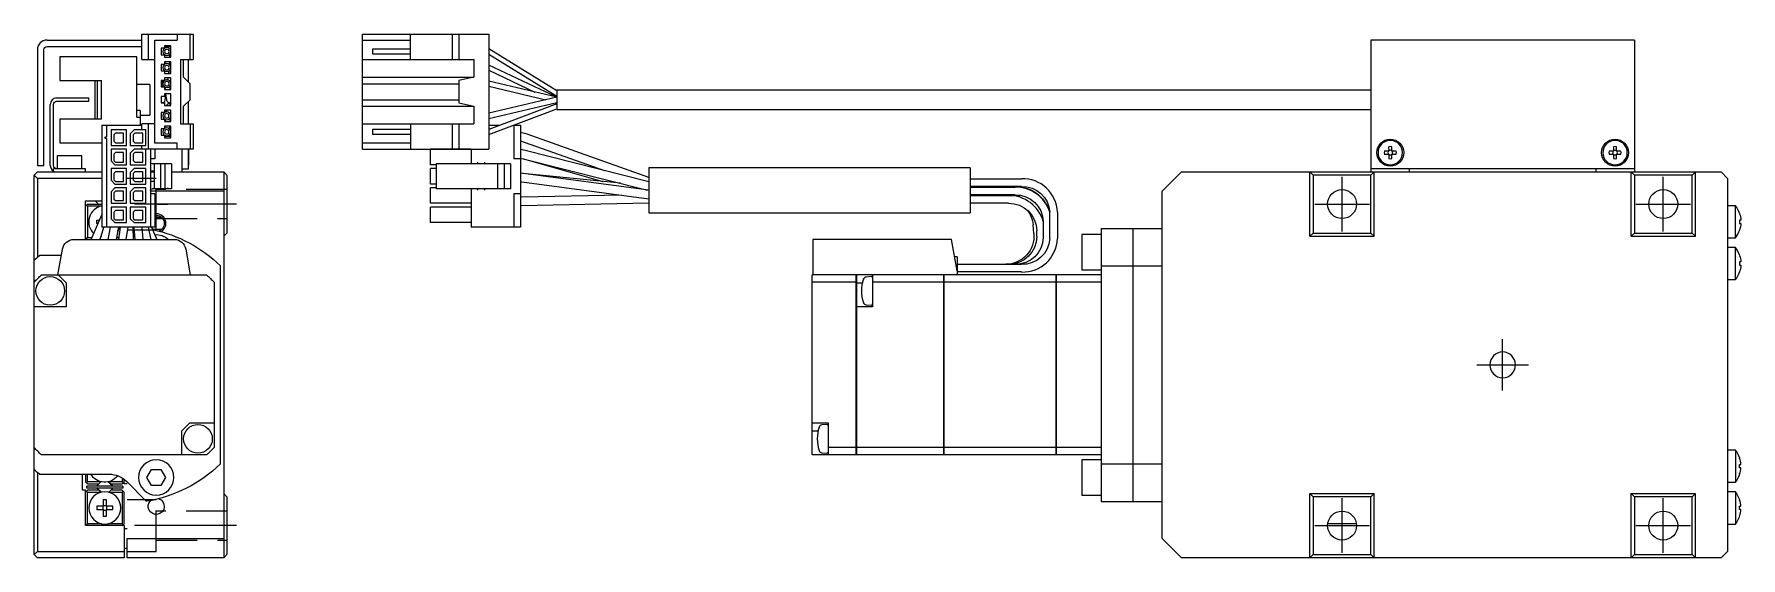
# Model space of a CAD drawing. Extents: x 0 to 554, y -8 to 254.
# Drawn here: x 287.8 to 553.5, y 97.7 to 179.1 of the extents above; entities that cross this region are included whole.
import ezdxf

# ---------------------------------------------------------------- set-up
doc = ezdxf.new("R2010")
doc.units = 0
doc.header["$LTSCALE"] = 0.5
doc.linetypes.add('CENTER', pattern=[50.8, 31.75, -6.35, 6.35, -6.35])
doc.linetypes.add('DASHED', pattern=[19.05, 12.7, -6.35])
for name, color, linetype in [('MSM_CENTER', 1, 'CENTER'), ('MSM_CONTINUOUS', 7, 'CONTINUOUS'), ('MSM_DASHED', 4, 'DASHED'), ('MSM_NARROW', 5, 'CONTINUOUS')]:
    doc.layers.add(name, color=color, linetype=linetype)

msp = doc.modelspace()

# ---------------------------------------------------------------- linework, layer by layer
at = {"layer": 'MSM_CENTER'}
for p, q in [((491.43, 148.41), (491.43, 156.91)), ((541.43, 148.41), (541.43, 156.91)), ((319.34, 152.66), (300.84, 152.66)), ((487.18, 152.66), (495.68, 152.66)), ((537.18, 152.66), (545.68, 152.66)), ((516.43, 123.66), (516.43, 131.66)), ((512.43, 127.66), (520.43, 127.66)), ((491.43, 98.41), (491.43, 106.91)), ((541.43, 98.41), (541.43, 106.91)), ((319.34, 102.66), (300.84, 102.66)), ((487.18, 102.66), (495.68, 102.66)), ((537.18, 102.66), (545.68, 102.66))]:
    msp.add_line(p, q, dxfattribs=at)
at = {"layer": 'MSM_CONTINUOUS'}
for p, q in [((289.84, 178.16), (304.61, 178.16)), ((304.61, 175.13), (304.61, 179.08)), ((304.61, 179.08), (312.61, 179.08)), ((305.61, 179.08), (305.61, 175.13)), ((306.61, 162.13), (306.61, 178.13)), ((306.61, 178.13), (310.11, 178.13)), ((310.11, 179.08), (310.11, 178.13)), ((312.11, 175.13), (312.11, 179.08)), ((312.61, 179.08), (312.61, 175.13)), ((338.93, 179.08), (358.63, 179.08)), ((338.93, 161.18), (338.93, 179.08)), ((338.93, 178.13), (346.43, 178.13)), ((346.43, 175.13), (346.43, 179.08)), ((352.93, 179.08), (352.93, 175.13)), ((353.93, 179.08), (353.93, 175.13)), ((358.63, 179.08), (358.63, 161.18)), ((536.93, 178.16), (495.93, 178.16)), ((495.93, 178.16), (495.93, 157.66)), ((536.93, 178.16), (536.93, 157.66)), ((288.34, 176.66), (288.34, 158.66)), ((289.34, 158.66), (289.34, 176.66)), ((289.84, 177.16), (304.61, 177.16)), ((291.84, 175.56), (291.84, 171.86)), ((303.84, 175.56), (291.84, 175.56)), ((303.84, 166.16), (303.84, 175.56)), ((308.11, 176.88), (307.61, 176.88)), ((307.61, 176.88), (307.61, 175.88)), ((307.61, 175.88), (308.11, 175.88)), ((308.11, 177.28), (308.11, 176.88)), ((309.11, 177.28), (308.11, 177.28)), ((308.11, 177.16), (309.11, 177.16)), ((308.11, 175.88), (308.11, 175.48)), ((308.11, 175.48), (309.11, 175.48)), ((308.12, 175.89), (308.14, 175.48)), ((308.94, 175.48), (308.92, 175.94)), ((309.11, 175.48), (309.11, 177.28)), ((340.53, 176.73), (340.53, 176.03)), ((346.43, 176.73), (340.53, 176.73)), ((340.53, 176.03), (346.43, 176.03)), ((369.18, 170.26), (358.63, 176.78)), ((358.63, 175.98), (369.18, 169.46)), ((304.61, 175.13), (306.61, 175.13)), ((308.11, 174.38), (307.61, 174.38)), ((307.61, 174.38), (307.61, 173.38)), ((307.61, 173.38), (308.11, 173.38)), ((308.04, 173.47), (308.02, 173.38)), ((308.11, 174.78), (308.11, 174.38)), ((309.11, 174.78), (308.11, 174.78)), ((308.11, 173.38), (308.11, 172.98)), ((308.11, 172.98), (309.11, 172.98)), ((308.18, 174.78), (308.2, 174.42)), ((308.78, 172.98), (308.83, 173.37)), ((309.01, 174.22), (308.98, 174.78)), ((309.07, 172.98), (309.04, 173.6)), ((309.11, 172.98), (309.11, 174.78)), ((310.61, 175.13), (312.61, 175.13)), ((310.61, 175.13), (310.61, 165.13)), ((311.11, 172.38), (311.11, 175.13)), ((311.84, 171.65), (311.84, 175.13)), ((338.93, 175.13), (356.28, 175.13)), ((356.28, 175.13), (356.28, 172.38)), ((369.18, 169.26), (358.63, 174.28)), ((358.63, 173.48), (365.8, 170.06)), ((291.84, 171.86), (298.34, 171.86)), ((297.34, 165.86), (297.34, 171.86)), ((297.64, 171.86), (297.64, 165.86)), ((298.34, 165.86), (298.34, 171.86)), ((305.84, 171.26), (303.84, 171.26)), ((305.84, 171.26), (305.84, 166.46)), ((308.11, 171.88), (307.61, 171.88)), ((307.61, 171.88), (307.61, 170.88)), ((307.61, 170.88), (308.11, 170.88)), ((307.83, 171.88), (307.7, 170.88)), ((308.11, 172.28), (308.11, 171.88)), ((309.11, 172.28), (308.11, 172.28)), ((308.11, 170.88), (308.11, 170.48)), ((308.11, 170.48), (309.11, 170.48)), ((308.16, 170.87), (308.21, 170.48)), ((308.65, 171.98), (308.69, 172.28)), ((309.02, 170.48), (308.95, 170.97)), ((309.11, 170.48), (309.11, 172.28)), ((309.11, 172.21), (309.11, 172.28)), ((312.11, 171.38), (311.11, 172.38)), ((312.11, 168.88), (312.11, 171.38)), ((338.93, 172.38), (356.28, 172.38)), ((338.93, 171.38), (353.93, 171.38)), ((356.28, 172.38), (353.93, 171.88)), ((353.93, 171.88), (353.93, 168.38)), ((369.18, 169.26), (358.63, 171.78)), ((358.63, 170.98), (367.49, 168.86)), ((369.18, 170.36), (369.18, 167.36)), ((495.93, 170.36), (369.18, 170.36)), ((290.34, 158.66), (290.34, 168.16)), ((290.84, 158.66), (290.84, 168.16)), ((291.34, 169.16), (296.34, 169.16)), ((291.34, 168.66), (296.34, 168.66)), ((296.34, 168.66), (296.34, 169.16)), ((307.61, 169.38), (307.61, 168.38)), ((308.11, 169.38), (307.61, 169.38)), ((307.61, 168.38), (308.11, 168.38)), ((309.11, 169.78), (308.11, 169.78)), ((308.11, 169.78), (308.11, 169.38)), ((308.11, 168.38), (308.11, 167.98)), ((308.11, 167.98), (309.11, 167.98)), ((308.23, 168.81), (308.33, 169.58)), ((308.31, 169.78), (308.44, 168.8)), ((309.05, 168.2), (308.84, 168.26)), ((309.11, 168.3), (308.91, 167.98)), ((309.11, 167.98), (309.11, 169.78)), ((311.11, 167.88), (312.11, 168.88)), ((311.11, 165.13), (311.11, 167.88)), ((311.84, 165.13), (311.84, 168.6)), ((338.93, 168.88), (353.93, 168.88)), ((338.93, 167.88), (356.28, 167.88)), ((353.93, 168.38), (356.28, 167.88)), ((356.28, 167.88), (356.28, 165.13)), ((369.18, 169.26), (358.63, 166.78)), ((358.63, 165.98), (369.18, 168.46)), ((369.18, 168.26), (358.63, 164.28)), ((358.63, 163.48), (369.18, 167.46)), ((291.84, 165.86), (291.84, 162.16)), ((298.34, 165.86), (291.84, 165.86)), ((298.37, 164.91), (298.37, 149.06)), ((298.37, 164.91), (304.61, 164.91)), ((299.08, 164.91), (299.08, 163.13)), ((304.34, 167.21), (303.84, 167.21)), ((303.84, 166.16), (304.34, 166.16)), ((304.34, 167.21), (304.34, 164.91)), ((304.34, 166.46), (305.84, 166.46)), ((304.61, 164.18), (304.61, 165.13)), ((306.61, 165.13), (304.61, 165.13)), ((305.61, 165.13), (305.61, 161.18)), ((306.61, 165.16), (305.94, 165.16)), ((305.94, 165.16), (305.94, 165.13)), ((308.11, 166.88), (307.61, 166.88)), ((307.61, 166.88), (307.61, 165.88)), ((307.61, 165.88), (308.11, 165.88)), ((309.11, 167.28), (308.11, 167.28)), ((308.11, 167.28), (308.11, 166.88)), ((308.11, 165.88), (308.11, 165.48)), ((308.11, 165.48), (309.11, 165.48)), ((308.11, 164.78), (308.11, 164.38)), ((309.11, 164.78), (308.11, 164.78)), ((308.16, 164.78), (308.13, 164.38)), ((308.25, 165.81), (308.22, 165.48)), ((308.47, 167.28), (308.27, 166.96)), ((308.38, 167.28), (308.37, 167.11)), ((308.92, 164.31), (308.97, 164.78)), ((309.03, 166.66), (309.11, 166.79)), ((309.03, 165.48), (309.11, 166.45)), ((309.11, 165.48), (309.11, 167.28)), ((309.11, 162.98), (309.11, 164.78)), ((310.61, 165.13), (312.61, 165.13)), ((312.11, 165.13), (312.11, 161.18)), ((312.61, 165.13), (312.61, 161.18)), ((338.93, 165.13), (356.28, 165.13)), ((346.43, 165.13), (346.43, 161.18)), ((352.93, 165.13), (352.93, 161.18)), ((353.93, 165.13), (353.93, 161.18)), ((358.63, 164.91), (360.29, 164.91)), ((362.41, 164.91), (363.53, 164.91)), ((362.51, 164.91), (362.51, 159.71)), ((363.53, 164.91), (363.53, 149.06)), ((369.18, 167.36), (495.93, 167.36)), ((291.84, 162.16), (298.37, 162.16)), ((298.98, 163.13), (299.08, 163.13)), ((299.08, 162.83), (298.98, 162.83)), ((299.08, 162.83), (299.08, 149.06)), ((299.81, 164.18), (299.81, 161.78)), ((302.21, 164.18), (299.81, 164.18)), ((300.51, 163.66), (300.26, 163.41)), ((300.26, 163.41), (300.26, 162.44)), ((300.26, 162.44), (300.51, 162.19)), ((301.76, 163.66), (300.51, 163.66)), ((300.51, 162.19), (301.76, 162.19)), ((301.76, 162.19), (301.76, 163.66)), ((302.21, 161.78), (302.21, 164.18)), ((303.41, 164.18), (302.81, 163.58)), ((302.81, 163.58), (302.81, 161.78)), ((303.51, 163.66), (303.26, 163.41)), ((303.26, 163.41), (303.26, 162.44)), ((303.26, 162.44), (303.51, 162.19)), ((305.21, 164.18), (303.41, 164.18)), ((304.76, 163.66), (303.51, 163.66)), ((303.51, 162.19), (304.76, 162.19)), ((304.76, 162.19), (304.76, 163.66)), ((305.21, 161.78), (305.21, 164.18)), ((310.11, 162.13), (306.61, 162.13)), ((308.11, 164.38), (307.61, 164.38)), ((307.61, 164.38), (307.61, 163.38)), ((307.61, 163.38), (308.11, 163.38)), ((308.11, 163.38), (308.11, 162.98)), ((309.11, 163.16), (308.11, 163.16)), ((308.11, 162.98), (309.11, 162.98)), ((310.11, 161.18), (310.11, 162.13)), ((346.43, 162.13), (338.93, 162.13)), ((340.53, 164.23), (340.53, 163.53)), ((346.43, 164.23), (340.53, 164.23)), ((340.53, 163.53), (346.43, 163.53)), ((364.56, 163.53), (363.53, 163.79)), ((364.56, 163.53), (363.53, 163.79)), ((363.53, 162.47), (364.13, 162.3)), ((364.12, 162.31), (376.6, 157.88)), ((383.53, 156.8), (364.56, 163.53)), ((295.24, 160.16), (291.44, 160.16)), ((291.44, 160.16), (291.44, 158.16)), ((295.24, 158.16), (295.24, 160.16)), ((299.81, 161.78), (302.21, 161.78)), ((299.81, 161.18), (299.81, 159.38)), ((302.21, 161.18), (299.81, 161.18)), ((300.51, 160.66), (300.26, 160.41)), ((300.26, 160.41), (300.26, 159.44)), ((300.26, 159.44), (300.51, 159.19)), ((301.76, 160.66), (300.51, 160.66)), ((301.76, 159.19), (301.76, 160.66)), ((302.21, 158.78), (302.21, 161.18)), ((302.81, 161.78), (305.21, 161.78)), ((303.41, 161.18), (302.81, 160.58)), ((302.81, 160.58), (302.81, 158.78)), ((303.51, 160.66), (303.26, 160.41)), ((303.26, 160.41), (303.26, 159.44)), ((303.26, 159.44), (303.51, 159.19)), ((305.21, 161.18), (303.41, 161.18)), ((304.76, 160.66), (303.51, 160.66)), ((304.61, 161.18), (304.61, 161.78)), ((312.61, 161.18), (304.61, 161.18)), ((304.76, 159.19), (304.76, 160.66)), ((305.21, 158.78), (305.21, 161.18)), ((305.94, 161.18), (305.94, 149.06)), ((306.65, 159.71), (305.94, 159.71)), ((306.65, 161.18), (306.65, 159.71)), ((310.84, 161.18), (310.84, 157.66)), ((311.84, 158.16), (311.84, 161.18)), ((311.94, 158.76), (311.94, 161.18)), ((338.93, 161.18), (358.63, 161.18)), ((349.53, 158.78), (349.53, 161.18)), ((355.88, 161.18), (349.53, 161.18)), ((355.88, 161.18), (355.88, 158.91)), ((363.53, 159.71), (362.51, 159.71)), ((364.29, 160.98), (363.53, 161.12)), ((363.53, 159.81), (363.97, 159.72)), ((363.53, 159.8), (364.02, 159.69)), ((363.97, 159.72), (383.31, 154.84)), ((364.02, 159.69), (376.34, 156.18)), ((383.53, 156.13), (364.29, 160.98)), ((498.69, 160.9), (498.01, 160.9)), ((498.01, 160.42), (498.69, 160.42)), ((498.68, 161.58), (498.69, 160.9)), ((498.69, 160.42), (498.69, 159.74)), ((499.17, 160.9), (499.16, 161.58)), ((499.84, 160.9), (499.17, 160.9)), ((499.17, 159.74), (499.17, 160.42)), ((499.17, 160.42), (499.84, 160.42)), ((533.69, 160.9), (533.01, 160.9)), ((533.01, 160.42), (533.69, 160.42)), ((533.68, 161.58), (533.69, 160.9)), ((533.69, 160.42), (533.69, 159.74)), ((534.17, 160.9), (534.16, 161.58)), ((534.84, 160.9), (534.17, 160.9)), ((534.17, 159.74), (534.17, 160.42)), ((534.17, 160.42), (534.84, 160.42)), ((288.34, 157.66), (287.84, 157.16)), ((287.84, 98.16), (287.84, 157.16)), ((287.84, 157.16), (288.34, 156.66)), ((288.34, 158.66), (289.34, 158.66)), ((288.34, 157.66), (298.37, 157.66)), ((295.84, 158.16), (290.84, 158.16)), ((290.84, 157.79), (290.84, 158.16)), ((295.84, 157.66), (295.84, 158.16)), ((299.81, 159.38), (300.41, 158.78)), ((299.81, 158.18), (299.81, 156.38)), ((302.21, 158.18), (299.81, 158.18)), ((300.51, 157.66), (300.26, 157.41)), ((300.26, 157.41), (300.26, 156.44)), ((300.41, 158.78), (302.21, 158.78)), ((300.51, 159.19), (301.76, 159.19)), ((301.76, 157.66), (300.51, 157.66)), ((301.76, 156.19), (301.76, 157.66)), ((302.21, 155.78), (302.21, 158.18)), ((302.81, 158.78), (305.21, 158.78)), ((303.41, 158.18), (302.81, 157.58)), ((302.81, 157.58), (302.81, 155.78)), ((303.51, 157.66), (303.26, 157.41)), ((303.26, 157.41), (303.26, 156.44)), ((305.21, 158.18), (303.41, 158.18)), ((303.51, 159.19), (304.76, 159.19)), ((304.76, 157.66), (303.51, 157.66)), ((304.76, 156.19), (304.76, 157.66)), ((305.21, 155.78), (305.21, 158.18)), ((306.5, 157.8), (305.94, 157.8)), ((305.94, 157.66), (306.5, 157.66)), ((309.22, 158.91), (306.19, 158.91)), ((306.5, 158.91), (306.5, 155.05)), ((307.5, 158.91), (307.5, 155.05)), ((308.2, 158.91), (308.2, 155.05)), ((309.22, 158.91), (309.22, 155.05)), ((309.22, 157.66), (317.34, 157.66)), ((310.84, 158.16), (311.84, 158.16)), ((311.84, 158.76), (311.94, 158.76)), ((317.34, 157.66), (317.34, 97.66)), ((317.34, 157.66), (317.84, 157.16)), ((317.84, 157.16), (317.84, 148.16)), ((350.42, 158.78), (349.53, 158.78)), ((349.53, 155.78), (349.53, 158.18)), ((350.42, 158.18), (349.53, 158.18)), ((350.42, 158.91), (350.42, 155.05)), ((361.98, 158.91), (350.42, 158.91)), ((356.83, 159.16), (356.83, 158.91)), ((357.98, 158.91), (357.98, 159.16)), ((359.96, 158.91), (359.96, 155.05)), ((360.98, 158.91), (360.98, 155.05)), ((361.98, 158.91), (361.98, 155.05)), ((363.93, 157.42), (363.53, 157.45)), ((363.94, 157.41), (363.53, 157.45)), ((379.11, 155.9), (363.93, 157.42)), ((383.53, 154.81), (363.94, 157.41)), ((383.53, 158.31), (383.53, 151.31)), ((433.53, 158.31), (383.53, 158.31)), ((433.53, 158.31), (433.53, 151.31)), ((466.43, 157.66), (463.43, 154.66)), ((466.43, 157.66), (550.43, 157.66)), ((486.43, 157.66), (486.93, 157.16)), ((486.43, 147.66), (486.43, 157.66)), ((495.93, 157.16), (486.93, 157.16)), ((486.93, 157.16), (486.93, 148.16)), ((536.93, 158.16), (495.93, 158.16)), ((495.93, 157.16), (496.43, 157.66)), ((495.93, 148.16), (495.93, 157.16)), ((496.43, 147.66), (496.43, 157.66)), ((501.93, 157.66), (501.93, 158.16)), ((530.93, 158.16), (530.93, 157.66)), ((536.43, 157.66), (536.93, 157.16)), ((536.43, 147.66), (536.43, 157.66)), ((545.93, 157.16), (536.93, 157.16)), ((536.93, 157.16), (536.93, 148.16)), ((545.93, 157.16), (546.43, 157.66)), ((545.93, 148.16), (545.93, 157.16)), ((546.43, 147.66), (546.43, 157.66)), ((551.43, 156.66), (550.43, 157.66)), ((288.34, 156.66), (288.34, 144.39)), ((298.37, 156.66), (288.34, 156.66)), ((299.81, 156.38), (300.41, 155.78)), ((299.81, 154.58), (300.41, 155.18)), ((299.81, 154.58), (299.81, 152.78)), ((300.26, 156.44), (300.51, 156.19)), ((300.51, 154.66), (300.26, 154.41)), ((300.26, 154.41), (300.26, 153.44)), ((300.41, 155.78), (302.21, 155.78)), ((302.21, 155.18), (300.41, 155.18)), ((300.51, 156.19), (301.76, 156.19)), ((301.76, 154.66), (300.51, 154.66)), ((301.76, 153.19), (301.76, 154.66)), ((302.21, 152.78), (302.21, 155.18)), ((302.81, 155.78), (305.21, 155.78)), ((303.41, 155.18), (302.81, 154.58)), ((302.81, 154.58), (302.81, 152.78)), ((303.26, 156.44), (303.51, 156.19)), ((303.51, 154.66), (303.26, 154.41)), ((303.26, 154.41), (303.26, 153.44)), ((305.21, 155.18), (303.41, 155.18)), ((303.51, 156.19), (304.76, 156.19)), ((304.76, 154.66), (303.51, 154.66)), ((304.76, 153.19), (304.76, 154.66)), ((305.21, 152.78), (305.21, 155.18)), ((306.5, 156.15), (305.94, 156.15)), ((317.34, 154.66), (305.94, 154.66)), ((306.65, 154.25), (305.94, 154.25)), ((309.22, 155.05), (306.19, 155.05)), ((306.65, 154.25), (306.65, 149.06)), ((350.42, 155.78), (349.53, 155.78)), ((350.42, 155.18), (349.53, 155.18)), ((349.53, 152.78), (349.53, 155.18)), ((361.98, 155.05), (350.42, 155.05)), ((355.88, 155.05), (355.88, 149.06)), ((356.83, 155.05), (356.83, 154.8)), ((357.98, 154.8), (357.98, 155.05)), ((362.51, 154.25), (362.51, 149.06)), ((363.53, 154.25), (362.51, 154.25)), ((363.53, 156.14), (363.77, 156.12)), ((363.77, 156.12), (383.53, 153.5)), ((433.53, 156.6), (441.53, 156.6)), ((441.53, 155.4), (433.53, 155.4)), ((433.53, 155.3), (440.53, 155.3)), ((440.53, 154.1), (433.53, 154.1)), ((441.24, 153.94), (440.03, 154.1)), ((463.43, 100.66), (463.43, 154.66)), ((551.43, 156.66), (551.43, 98.66)), ((295.84, 153.16), (298.37, 153.16)), ((295.84, 147.16), (295.84, 153.16)), ((295.84, 152.36), (295.99, 152.51)), ((296.14, 152.66), (295.99, 152.51)), ((295.99, 152.51), (296.14, 152.36)), ((296.14, 152.66), (298.37, 152.66)), ((296.14, 152.36), (296.14, 147.46)), ((298.34, 152.36), (296.14, 152.36)), ((297.34, 153.16), (297.59, 152.91)), ((297.59, 152.91), (297.84, 152.66)), ((299.81, 152.78), (302.21, 152.78)), ((299.81, 152.18), (299.81, 150.38)), ((302.21, 152.18), (299.81, 152.18)), ((300.26, 153.44), (300.51, 153.19)), ((300.51, 151.66), (300.26, 151.41)), ((300.51, 153.19), (301.76, 153.19)), ((301.76, 151.66), (300.51, 151.66)), ((301.76, 150.19), (301.76, 151.66)), ((302.21, 149.78), (302.21, 152.18)), ((302.81, 152.78), (305.21, 152.78)), ((302.81, 152.18), (302.81, 150.38)), ((305.21, 152.18), (302.81, 152.18)), ((303.26, 153.44), (303.51, 153.19)), ((303.51, 151.66), (303.26, 151.41)), ((303.51, 153.19), (304.76, 153.19)), ((304.76, 151.66), (303.51, 151.66)), ((304.76, 150.19), (304.76, 151.66)), ((305.21, 149.78), (305.21, 152.18)), ((355.88, 152.78), (349.53, 152.78)), ((349.53, 149.78), (349.53, 152.18)), ((355.88, 152.18), (349.53, 152.18)), ((363.68, 153.76), (363.53, 153.76)), ((363.53, 152.46), (363.63, 152.46)), ((363.53, 152.46), (363.7, 152.46)), ((363.63, 152.46), (383.53, 152.86)), ((379.23, 154.07), (363.68, 153.76)), ((433.53, 154), (440.53, 154)), ((439.53, 152.8), (433.53, 152.8)), ((440.53, 154), (441.24, 153.94)), ((441.24, 153.94), (441.26, 153.94)), ((441.26, 153.94), (441.24, 153.94)), ((552.65, 152.41), (551.43, 152.41)), ((552.65, 147.41), (552.65, 152.41)), ((296.73, 147.16), (298.37, 151.01)), ((297.59, 150.17), (298.01, 150.17)), ((297.59, 149.65), (297.59, 150.17)), ((297.79, 149.65), (297.59, 149.65)), ((298.1, 147.16), (298.71, 149.06)), ((306.65, 149.06), (298.37, 149.06)), ((299.36, 147.16), (299.72, 149.06)), ((299.81, 150.38), (300.41, 149.78)), ((300.26, 151.41), (300.26, 150.44)), ((300.26, 150.44), (300.51, 150.19)), ((300.41, 149.78), (302.21, 149.78)), ((300.51, 150.19), (301.76, 150.19)), ((300.95, 149.06), (300.58, 147.16)), ((301.24, 149.06), (300.96, 147.16)), ((302.17, 147.16), (302.45, 149.06)), ((303.41, 149.78), (302.81, 150.38)), ((303.21, 149.06), (303.25, 147.16)), ((303.26, 151.41), (303.26, 150.44)), ((303.26, 150.44), (303.51, 150.19)), ((303.41, 149.78), (305.21, 149.78)), ((303.57, 147.16), (303.41, 149.06)), ((303.51, 150.19), (304.76, 150.19)), ((304.61, 149.06), (304.77, 147.16)), ((305.59, 149.06), (306, 147.16)), ((306.13, 149.06), (306.94, 147.16)), ((307.69, 150.57), (306.65, 150.55)), ((355.88, 149.78), (349.53, 149.78)), ((363.53, 149.06), (355.88, 149.06)), ((383.53, 151.31), (433.53, 151.31)), ((443.45, 148.06), (443.33, 149.45)), ((444.93, 147.46), (444.93, 149.94)), ((445.91, 151.39), (445.93, 151.36)), ((445.93, 147.3), (445.93, 151.39)), ((447.13, 151.39), (447.13, 147.3)), ((453.93, 148.87), (463.43, 148.87)), ((453.93, 148.87), (453.93, 106.44)), ((458.93, 106.44), (458.93, 148.87)), ((553.32, 151.16), (553.32, 151.16)), ((553.51, 150.17), (553.32, 150.17)), ((553.32, 150.17), (553.32, 149.65)), ((553.32, 149.65), (553.51, 149.65)), ((294.02, 147.16), (309.66, 147.16)), ((295.99, 147.31), (295.84, 147.46)), ((296.14, 147.46), (295.99, 147.31)), ((295.99, 147.31), (296.14, 147.16)), ((296.14, 147.46), (296.86, 147.46)), ((298.04, 147.17), (298.3, 147.79)), ((298.07, 147.23), (298.15, 147.32)), ((298.12, 147.36), (298.19, 147.42)), ((298.16, 147.46), (298.2, 147.46)), ((300.64, 147.46), (301, 147.46)), ((306.26, 148.75), (307.69, 148.75)), ((317.34, 147.66), (317.84, 148.16)), ((409.03, 147.16), (409.03, 141.66)), ((430.66, 147.16), (409.03, 147.16)), ((431.53, 142.26), (430.66, 147.16)), ((443.93, 147.61), (443.93, 148.49)), ((450.93, 147.91), (450.93, 142.41)), ((453.93, 147.91), (450.93, 147.91)), ((486.43, 147.66), (486.93, 148.16)), ((486.43, 147.66), (496.43, 147.66)), ((486.93, 148.16), (495.93, 148.16)), ((495.93, 148.16), (496.43, 147.66)), ((536.43, 147.66), (536.93, 148.16)), ((536.43, 147.66), (546.43, 147.66)), ((536.93, 148.16), (545.93, 148.16)), ((545.93, 148.16), (546.43, 147.66)), ((551.43, 147.41), (552.65, 147.41)), ((553.32, 148.66), (553.32, 148.65)), ((292.07, 144.66), (288.67, 144.66)), ((291.54, 141.66), (292.24, 145.67)), ((311.43, 145.67), (312.14, 141.66)), ((431.53, 144.46), (431.14, 144.46)), ((431.53, 144.46), (431.53, 141.66)), ((552.65, 145.91), (551.43, 145.91)), ((552.65, 140.91), (552.65, 145.91)), ((553.32, 144.66), (553.32, 144.66)), ((553.51, 143.67), (553.32, 143.67)), ((553.32, 143.67), (553.32, 143.15)), ((288.99, 141.66), (314.68, 141.66)), ((316.84, 112.25), (316.84, 143.06)), ((446.93, 141.66), (408.93, 141.66)), ((408.93, 113.66), (408.93, 141.66)), ((415.82, 113.66), (415.82, 141.66)), ((415.83, 141.65), (415.82, 141.65)), ((415.83, 141.66), (415.83, 113.66)), ((418.11, 141.39), (417.34, 141.32)), ((418.33, 141.66), (418.33, 136.66)), ((429.43, 113.66), (429.43, 141.66)), ((429.43, 141.65), (429.44, 141.65)), ((429.44, 141.66), (429.44, 113.66)), ((431.53, 143.3), (441.53, 143.3)), ((441.53, 142.1), (431.53, 142.1)), ((439.04, 143.3), (439.28, 143.3)), ((446.93, 113.66), (446.93, 141.66)), ((446.93, 141.65), (446.94, 141.65)), ((453.93, 141.66), (446.94, 141.66)), ((446.94, 141.66), (446.94, 113.66)), ((450.93, 142.41), (453.93, 142.41)), ((453.93, 143.06), (463.43, 143.06)), ((551.43, 140.91), (552.65, 140.91)), ((553.32, 143.15), (553.51, 143.15)), ((553.32, 142.16), (553.32, 142.15)), ((292.84, 140.41), (292.84, 136.66)), ((315.84, 140.5), (315.84, 114.81)), ((415.82, 140.5), (408.93, 140.5)), ((415.83, 140.5), (415.82, 140.5)), ((415.83, 140.41), (416.76, 140.41)), ((429.43, 140.5), (418.33, 140.5)), ((429.43, 140.5), (429.44, 140.5)), ((446.93, 140.5), (429.44, 140.5)), ((446.93, 140.5), (446.94, 140.5)), ((453.93, 140.5), (446.94, 140.5)), ((292.84, 136.66), (287.84, 136.66)), ((418.33, 136.66), (415.83, 136.66)), ((417.34, 136.99), (418.11, 136.93)), ((310.84, 113.66), (310.84, 117.41)), ((312.09, 118.66), (315.84, 118.66)), ((408.93, 118.66), (411.43, 118.66)), ((408.93, 117.41), (409.87, 117.41)), ((411.22, 118.39), (410.45, 118.32)), ((411.43, 118.66), (411.43, 113.66)), ((415.82, 114.81), (411.43, 114.81)), ((415.83, 114.82), (415.82, 114.82)), ((429.43, 114.81), (415.83, 114.81)), ((429.43, 114.82), (429.44, 114.82)), ((446.93, 114.81), (429.44, 114.81)), ((446.93, 114.82), (446.94, 114.82)), ((453.93, 114.81), (446.94, 114.81)), ((552.65, 114.41), (551.43, 114.41)), ((552.65, 114.41), (552.65, 109.41)), ((314.68, 113.66), (288.99, 113.66)), ((415.82, 113.66), (408.93, 113.66)), ((410.45, 113.99), (411.22, 113.93)), ((415.83, 113.67), (415.82, 113.67)), ((429.43, 113.66), (415.83, 113.66)), ((429.43, 113.67), (429.44, 113.67)), ((446.93, 113.66), (429.44, 113.66)), ((446.93, 113.67), (446.94, 113.67)), ((453.93, 113.66), (446.94, 113.66)), ((450.93, 112.91), (450.93, 107.41)), ((453.93, 112.91), (450.93, 112.91)), ((453.93, 112.25), (463.43, 112.25)), ((553.32, 113.16), (553.32, 113.16)), ((553.32, 112.17), (553.51, 112.17)), ((553.32, 111.65), (553.32, 112.17)), ((553.51, 111.65), (553.32, 111.65)), ((288.34, 110.92), (288.34, 98.66)), ((288.67, 110.66), (299.47, 110.66)), ((295.34, 108.16), (295.34, 110.66)), ((295.84, 110.66), (295.84, 109.46)), ((295.84, 109.46), (295.99, 109.31)), ((295.99, 109.31), (296.14, 109.46)), ((296.14, 109.16), (295.99, 109.31)), ((296.14, 109.46), (296.14, 110.66)), ((298.22, 109.46), (296.14, 109.46)), ((296.14, 109.16), (297.92, 109.16)), ((298.22, 109.46), (297.6, 108.83)), ((298.24, 109.48), (298.22, 109.46)), ((299.51, 109.33), (299.37, 109.46)), ((299.45, 109.46), (299.43, 109.48)), ((301.54, 109.46), (299.45, 109.46)), ((300.07, 108.83), (299.45, 109.46)), ((300.03, 108.81), (299.51, 109.33)), ((299.75, 109.16), (301.54, 109.16)), ((301.54, 110.08), (301.54, 109.46)), ((301.54, 109.46), (301.69, 109.31)), ((301.69, 109.31), (301.54, 109.16)), ((301.69, 109.31), (301.84, 109.46)), ((301.84, 109.16), (301.84, 109.88)), ((302.34, 109.16), (301.84, 109.16)), ((302.3, 109.49), (305.34, 106.44)), ((305.39, 110.16), (306.12, 111.41)), ((306.12, 108.91), (305.39, 110.16)), ((306.12, 111.41), (307.56, 111.41)), ((307.56, 111.41), (308.28, 110.16)), ((308.28, 110.16), (307.56, 108.91)), ((551.43, 109.41), (552.65, 109.41)), ((553.32, 110.65), (553.32, 110.66)), ((295.84, 108.16), (295.34, 108.16)), ((295.84, 102.66), (295.84, 108.16)), ((295.99, 108.01), (295.84, 107.86)), ((295.99, 108.01), (296.14, 108.16)), ((296.14, 107.86), (295.99, 108.01)), ((296.04, 108.51), (296.04, 108.81)), ((301.64, 108.81), (296.04, 108.81)), ((301.64, 108.51), (296.04, 108.51)), ((297.92, 108.16), (296.14, 108.16)), ((296.14, 102.96), (296.14, 107.86)), ((296.14, 107.86), (298.22, 107.86)), ((297.6, 108.48), (297.92, 108.16)), ((297.64, 108.51), (298.3, 107.85)), ((297.92, 108.16), (298.22, 107.86)), ((298.22, 107.86), (298.24, 107.84)), ((299.1, 106.66), (298.58, 106.66)), ((298.58, 106.66), (298.58, 105.67)), ((299.1, 105.67), (299.1, 106.66)), ((299.43, 107.84), (299.45, 107.86)), ((299.45, 107.86), (299.75, 108.16)), ((299.45, 107.86), (301.54, 107.86)), ((299.75, 108.16), (300.07, 108.48)), ((301.54, 108.16), (299.75, 108.16)), ((301.54, 108.16), (301.69, 108.01)), ((301.69, 108.01), (301.54, 107.86)), ((301.54, 107.86), (301.54, 102.96)), ((301.64, 108.81), (301.64, 108.51)), ((301.84, 107.86), (301.69, 108.01)), ((301.84, 102.96), (301.84, 107.86)), ((307.56, 108.91), (306.12, 108.91)), ((317.34, 107.66), (317.84, 107.16)), ((317.84, 107.16), (317.84, 98.16)), ((450.93, 107.41), (453.93, 107.41)), ((453.93, 106.44), (463.43, 106.44)), ((486.43, 97.66), (486.43, 107.66)), ((486.43, 107.66), (486.93, 107.16)), ((486.43, 107.66), (496.43, 107.66)), ((486.93, 107.16), (486.93, 98.16)), ((495.93, 107.16), (486.93, 107.16)), ((495.93, 107.16), (496.43, 107.66)), ((495.93, 98.16), (495.93, 107.16)), ((496.43, 97.66), (496.43, 107.66)), ((536.43, 97.66), (536.43, 107.66)), ((536.43, 107.66), (536.93, 107.16)), ((536.43, 107.66), (546.43, 107.66)), ((536.93, 107.16), (536.93, 98.16)), ((545.93, 107.16), (536.93, 107.16)), ((545.93, 107.16), (546.43, 107.66)), ((545.93, 98.16), (545.93, 107.16)), ((546.43, 97.66), (546.43, 107.66)), ((552.65, 107.91), (551.43, 107.91)), ((552.65, 107.91), (552.65, 102.91)), ((553.32, 106.66), (553.32, 106.66)), ((297.59, 105.67), (297.59, 105.15)), ((298.58, 105.67), (297.59, 105.67)), ((297.59, 105.15), (298.58, 105.15)), ((298.51, 105.67), (298.51, 105.15)), ((299.1, 105.73), (298.58, 105.73)), ((298.58, 105.15), (298.58, 104.16)), ((298.58, 105.08), (299.1, 105.08)), ((298.58, 104.16), (299.1, 104.16)), ((300.08, 105.67), (299.1, 105.67)), ((299.1, 105.15), (300.08, 105.15)), ((299.1, 104.16), (299.1, 105.15)), ((299.16, 105.15), (299.16, 105.67)), ((300.08, 105.15), (300.08, 105.67)), ((553.32, 105.67), (553.51, 105.67)), ((553.32, 105.15), (553.32, 105.67)), ((553.51, 105.15), (553.32, 105.15)), ((553.32, 104.15), (553.32, 104.16)), ((295.84, 102.96), (295.99, 102.81)), ((301.84, 102.66), (295.84, 102.66)), ((295.99, 102.81), (296.14, 102.96)), ((296.14, 102.66), (295.99, 102.81)), ((298.34, 102.96), (296.14, 102.96)), ((301.54, 102.96), (299.33, 102.96)), ((301.54, 102.96), (301.69, 102.81)), ((301.69, 102.81), (301.54, 102.66)), ((301.69, 102.81), (301.84, 102.96)), ((301.84, 102.66), (301.84, 97.66)), ((302.34, 102.16), (301.84, 102.16)), ((493.66, 102.96), (489.2, 102.96)), ((551.43, 102.91), (552.65, 102.91)), ((288.34, 98.66), (287.84, 98.16)), ((288.34, 98.66), (301.84, 98.66)), ((301.84, 99.16), (302.34, 99.16)), ((302.34, 100.66), (317.34, 100.66)), ((302.34, 97.66), (302.34, 100.66)), ((463.43, 100.66), (466.43, 97.66)), ((550.43, 97.66), (551.43, 98.66)), ((287.84, 98.16), (288.34, 97.66)), ((301.84, 97.66), (288.34, 97.66)), ((317.34, 97.66), (302.34, 97.66)), ((317.34, 97.66), (317.84, 98.16)), ((550.43, 97.66), (466.43, 97.66)), ((486.43, 97.66), (486.93, 98.16)), ((486.93, 98.16), (495.93, 98.16)), ((495.93, 98.16), (496.43, 97.66)), ((536.43, 97.66), (536.93, 98.16)), ((536.93, 98.16), (545.93, 98.16)), ((545.93, 98.16), (546.43, 97.66))]:
    msp.add_line(p, q, dxfattribs=at)
at = {"layer": 'MSM_CONTINUOUS', "extrusion": (0, 0, -1)}
for centre, radius in [((-308.49, 176.38), 0.614), ((-308.49, 176.38), 0.35), ((-308.49, 173.88), 0.614), ((-308.49, 173.88), 0.35), ((-308.49, 171.38), 0.614), ((-308.49, 171.38), 0.35), ((-308.48, 166.38), 0.614), ((-308.48, 166.38), 0.35), ((-308.48, 163.88), 0.614), ((-308.48, 163.88), 0.35), ((-498.93, 160.66), 1.9), ((-533.93, 160.66), 1.9), ((-516.43, 127.66), 2), ((-306.84, 110.16), 2.75), ((-298.84, 105.41), 2.5)]:
    msp.add_circle(centre, radius, dxfattribs=at)
at = {"layer": 'MSM_CONTINUOUS'}
for centre, radius in [((498.93, 160.66), 2.1), ((533.93, 160.66), 2.1), ((491.43, 152.66), 2.25), ((541.43, 152.66), 2.25), ((290.34, 139.16), 2.23), ((313.34, 116.16), 2.23), ((491.43, 102.66), 2.25), ((541.43, 102.66), 2.25)]:
    msp.add_circle(centre, radius, dxfattribs=at)
for centre, radius, start, end in [((289.84, 176.66), 1.5, 90, 180), ((291.34, 168.16), 1, 90, 180), ((307.84, 168.86), 0.4, 236.116, 351.9608), ((308.84, 168.86), 0.4, 187.6892, 313.8275), ((308.84, 167.86), 0.4, 90.039, 162.4766), ((498.93, 160.66), 0.95, 165.4274, 194.694), ((498.93, 160.66), 0.365, 138.9104, 221.2111), ((498.93, 160.66), 0.95, 75.4274, 104.694), ((498.93, 160.66), 0.365, 48.9104, 131.2111), ((498.93, 160.66), 0.365, 228.9104, 311.2111), ((498.93, 160.66), 0.95, 255.4274, 284.694), ((498.93, 160.66), 0.365, 318.9104, 41.2111), ((498.93, 160.66), 0.95, 345.4274, 14.694), ((533.93, 160.66), 0.95, 165.4274, 194.694), ((533.93, 160.66), 0.365, 138.9104, 221.2111), ((533.93, 160.66), 0.95, 75.4274, 104.694), ((533.93, 160.66), 0.365, 48.9104, 131.2111), ((533.93, 160.66), 0.365, 228.9104, 311.2111), ((533.93, 160.66), 0.95, 255.4274, 284.694), ((533.93, 160.66), 0.365, 318.9104, 41.2111), ((533.93, 160.66), 0.95, 345.4274, 14.694), ((291.34, 158.66), 1, 180, 270), ((440.6, 149.73), 5.57, 17.3809, 90.7723), ((441.72, 151.19), 5.41, 2.1273, 92.0933), ((298.84, 149.91), 2.5, 100.7972, 226.8326), ((439.55, 148.41), 5.59, 15.9654, 90.2921), ((549.53, 149.91), 4, 18.2398, 38.6822), ((298.84, 149.91), 2.5, 322.3115, 340.1231), ((441.72, 147.5), 5.41, 267.9657, 357.8137), ((549.53, 149.91), 4, 321.3178, 341.7602), ((549.53, 143.41), 4, 18.2398, 38.6822), ((422.63, 139.16), 6, 162.3708, 197.6291), ((417.38, 140.82), 0.5, 95, 162.3708), ((418.13, 141.19), 0.2, 0, 95), ((549.53, 143.41), 4, 321.3178, 341.7602), ((417.38, 137.49), 0.5, 197.6292, 265), ((418.13, 137.13), 0.2, 265, 0), ((415.74, 116.16), 6, 162.3708, 197.6291), ((410.49, 117.82), 0.5, 95, 162.3708), ((411.24, 118.19), 0.2, 18.1949, 95), ((410.49, 114.49), 0.5, 197.6292, 265), ((549.53, 111.91), 4, 18.2398, 38.6822), ((411.24, 114.13), 0.2, 265, 341.8051), ((549.53, 111.91), 3.99, 3.7348, 18.2232), ((549.53, 111.91), 3.99, 341.7768, 356.2652), ((549.53, 111.91), 4, 321.3178, 341.7602), ((297.74, 108.69), 0.2, 135, 145.0247), ((297.74, 108.62), 0.2, 214.9753, 225), ((299.93, 108.69), 0.2, 34.9753, 45), ((299.93, 108.62), 0.2, 315, 325.0247), ((549.53, 105.41), 4, 18.2398, 38.6822), ((549.53, 105.41), 3.99, 3.7348, 18.2232), ((549.53, 105.41), 4, 321.3178, 341.7602), ((549.53, 105.41), 3.99, 341.7768, 356.2652)]:
    msp.add_arc(centre, radius, start, end, dxfattribs=at)
at = {"layer": 'MSM_CONTINUOUS', "extrusion": (0, 0, -1)}
for centre, radius, start, end in [((-289.84, 176.66), 0.5, 0, 90), ((-291.34, 168.16), 0.5, 360, 90), ((-298.98, 162.98), 0.15, 270, 90), ((-291.34, 158.66), 0.5, 270, 360), ((-306.19, 159.16), 0.25, 270, 0), ((-306.19, 154.8), 0.25, 0, 90), ((-440.64, 149.81), 4.29, 88.4892, 178.3121), ((-440.63, 149.95), 5.45, 91.1091, 156.0046), ((-441.71, 151.18), 4.22, 87.5064, 177.069), ((-439.57, 148.44), 4.36, 89.4314, 179.3937), ((-438.97, 149.06), 4.37, 142.9581, 174.9542), ((-306.84, 149.66), 1.25, 81.3344, 251.7374), ((-549.53, 149.91), 3.99, 161.7768, 176.2652), ((-549.53, 149.91), 3.99, 183.7348, 198.2232), ((-294.02, 145.36), 1.8, 10, 90), ((-301.84, 127.66), 21.5, 101.9516, 134.2407), ((-306.84, 145.16), 2.75, 85.5954, 133.3418), ((-309.66, 145.36), 1.8, 90, 170), ((-439.08, 147.69), 4.39, 175.0821, 270.1308), ((-439.57, 147.65), 4.36, 180.5892, 270.5857), ((-440.64, 147.58), 4.29, 181.642, 271.5567), ((-441.71, 147.51), 4.22, 182.8542, 272.5704), ((-301.84, 127.66), 21.5, 49.3707, 52.2508), ((-549.53, 143.41), 3.99, 161.7768, 176.2652), ((-301.84, 127.66), 19, 42.5364, 47.4626), ((-278.79, 127.61), 19, 132.3336, 137.6664), ((-301.84, 127.66), 19, 132.5374, 137.4626), ((-549.53, 143.41), 3.99, 183.7348, 198.2232), ((-324.88, 104.61), 19, 42.3336, 47.6664), ((-301.84, 127.66), 19, 312.5364, 317.4636), ((-301.84, 127.66), 19, 222.5374, 227.4636), ((-301.84, 127.66), 21.5, 225.7593, 260.6311), ((-301.84, 127.66), 21.5, 307.7492, 310.6293), ((-298.84, 111.91), 2.5, 216.689, 330), ((-299.47, 106.66), 4, 90, 135), ((-306.84, 105.66), 1.25, 108.2626, 46.7388)]:
    msp.add_arc(centre, radius, start, end, dxfattribs=at)
at = {"layer": 'MSM_DASHED'}
for p, q in [((306.84, 156.66), (302.34, 156.66)), ((302.96, 154.66), (302.89, 154.66)), ((306.84, 148.66), (306.84, 156.66)), ((317.84, 154.91), (306.84, 154.91)), ((308.64, 155.05), (308.64, 155.16)), ((307.04, 152.66), (308.64, 152.66)), ((306.84, 150.41), (317.84, 150.41)), ((302.39, 148.66), (306.84, 148.66)), ((315.84, 129.66), (315.83, 129.66)), ((315.83, 125.66), (315.84, 125.66)), ((306.84, 106.66), (302.34, 106.66)), ((306.84, 98.66), (306.84, 106.66)), ((317.84, 104.91), (306.84, 104.91)), ((302.34, 98.66), (306.84, 98.66)), ((306.84, 100.41), (317.84, 100.41))]:
    msp.add_line(p, q, dxfattribs=at)
at = {"layer": 'MSM_NARROW'}
msp.add_arc((306.84, 149.66), 1.5, 300.8131, 97.2129, dxfattribs=at)

doc.saveas('drawing.dxf')
